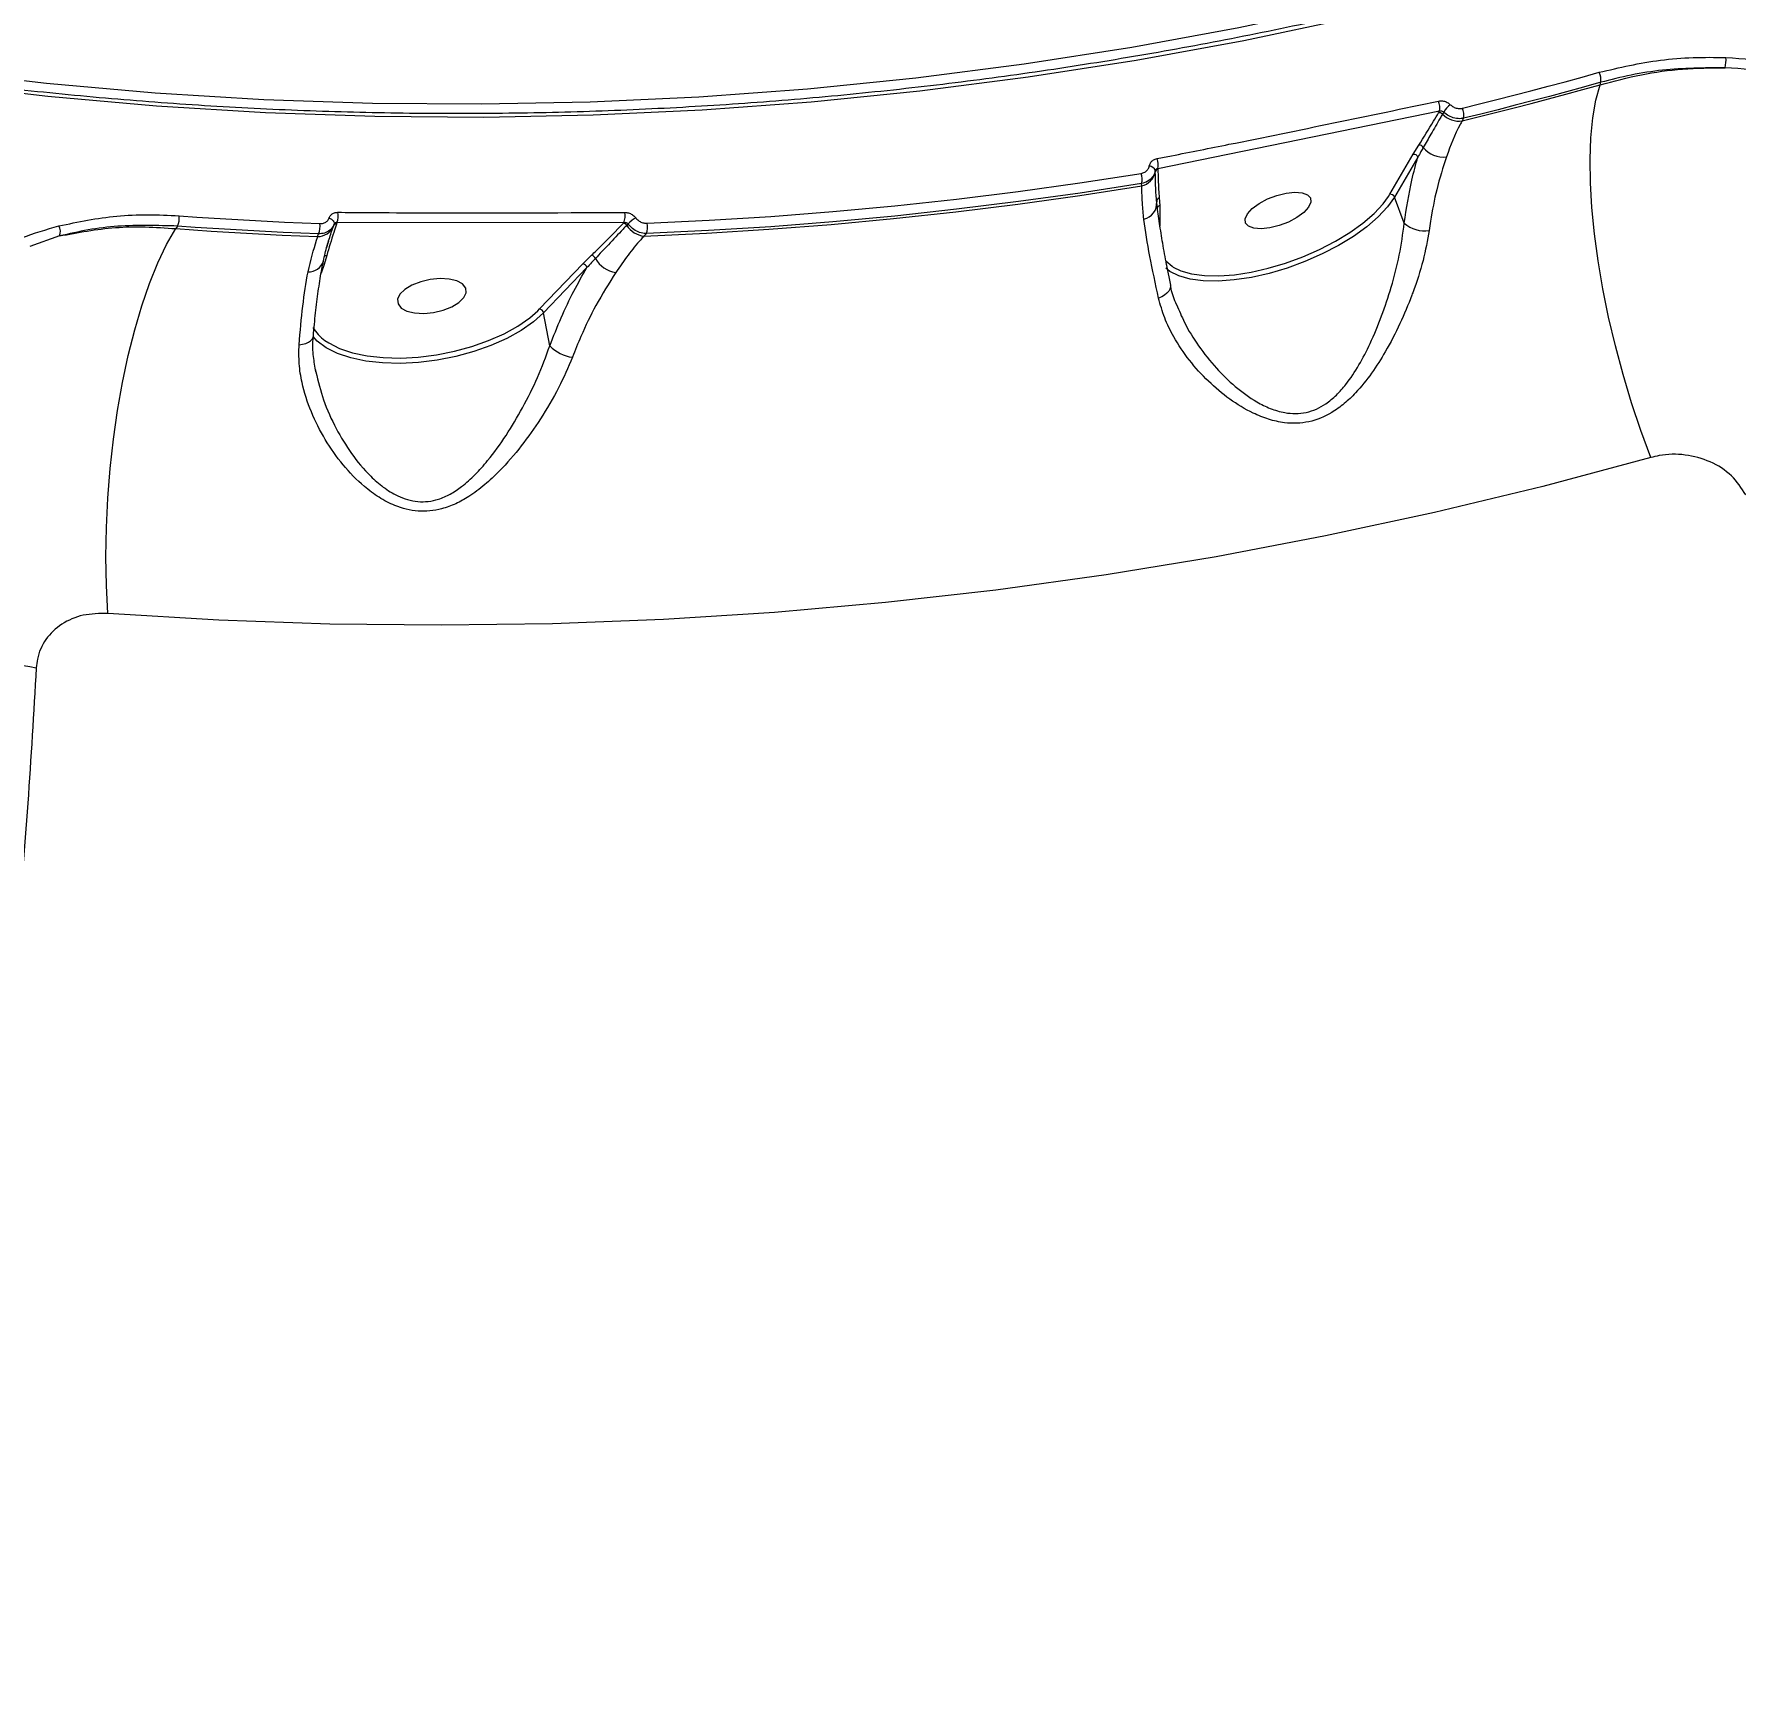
# Model space of a CAD drawing. Header units: millimetres. Extents: x -7151 to 6134, y -5040 to 5562.
# Drawn here: x -2056.8 to -1837.5, y -1101 to -887.2 of the extents above; entities that cross this region are included whole.
import ezdxf

# ---------------------------------------------------------------- set-up
doc = ezdxf.new("R2010")
doc.units = ezdxf.units.MM
for name, color, linetype in [('DIKOM_ОБЪЕКТ', 7, 'Continuous'), ('DIKOM_РАЗМЕР_ЗОНА', 7, 'Continuous'), ('DIKOM_РАЗМЕР_ОБЪЕКТА', 7, 'Continuous')]:
    doc.layers.add(name, color=color, linetype=linetype)
doc.styles.add('style1', font='arial.ttf', dxfattribs={"width": 0.8})
doc.dimstyles.new('1-50', dxfattribs={"dimtxt": 300, "dimasz": 200, "dimexe": 100, "dimexo": 0, "dimgap": 100, "dimtad": 1, "dimtxsty": 'style1', "dimcen": 200, "dimclrd": 7, "dimclre": 7, "dimclrt": 7, "dimadec": 1, "dimazin": 2, "dimtfac": 1, "dimtmove": 0, "dimatfit": 2, "dimfxl": 0, "dimlwd": 25, "dimlwe": 18, "dimarcsym": 0})

# ---------------------------------------------------------------- blocks, each defined once
blk = doc.blocks.new('*D0')
at = {"layer": 'Defpoints', "color": 0, "transparency": 16777216}
for p in [(4133.55, 168.74), (-4567.47, -1241.13), (4133.55, -4153.12)]:
    blk.add_point(p, dxfattribs=at)
at = {"layer": 'DIKOM_РАЗМЕР_ОБЪЕКТА', "color": 7, "lineweight": 18, "transparency": 16777216}
for p, q in [((4133.55, 168.74), (4133.55, -4253.12)), ((-4567.47, -1241.13), (-4567.47, -4253.12))]:
    blk.add_line(p, q, dxfattribs=at)
at = {"layer": 'DIKOM_РАЗМЕР_ОБЪЕКТА', "color": 7, "lineweight": 25, "transparency": 16777216}
blk.add_line((-4367.47, -4153.12), (3933.55, -4153.12), dxfattribs=at)
at = {"layer": 'DIKOM_РАЗМЕР_ОБЪЕКТА', "color": 7, "transparency": 16777216}
for points in [[(-4367.47, -4119.79), (-4367.47, -4186.45), (-4567.47, -4153.12)], [(3933.55, -4119.79), (3933.55, -4186.45), (4133.55, -4153.12)]]:
    blk.add_solid(points, dxfattribs=at)
at = {"layer": 'DIKOM_РАЗМЕР_ОБЪЕКТА', "color": 7, "transparency": 16777216, "insert": (150.61, -3899.95), "char_height": 300, "attachment_point": 5, "style": 'style1'}
blk.add_mtext('8700', dxfattribs=at)
blk = doc.blocks.new('*D3')
at = {"layer": 'Defpoints', "color": 0, "transparency": 16777216}
for p in [(6133.55, 253.24), (-5802.46, -2467.19), (6133.55, -4939.78)]:
    blk.add_point(p, dxfattribs=at)
at = {"layer": 'DIKOM_РАЗМЕР_ЗОНА', "color": 7, "lineweight": 18, "transparency": 16777216}
for p, q in [((6133.55, 253.24), (6133.55, -5039.78)), ((-5802.46, -2467.19), (-5802.46, -5039.78))]:
    blk.add_line(p, q, dxfattribs=at)
at = {"layer": 'DIKOM_РАЗМЕР_ЗОНА', "color": 7, "lineweight": 25, "transparency": 16777216}
blk.add_line((-5602.46, -4939.78), (5933.55, -4939.78), dxfattribs=at)
at = {"layer": 'DIKOM_РАЗМЕР_ЗОНА', "color": 7, "transparency": 16777216}
for points in [[(-5602.46, -4906.44), (-5602.46, -4973.11), (-5802.46, -4939.78)], [(5933.55, -4906.44), (5933.55, -4973.11), (6133.55, -4939.78)]]:
    blk.add_solid(points, dxfattribs=at)
at = {"layer": 'DIKOM_РАЗМЕР_ЗОНА', "color": 7, "transparency": 16777216, "insert": (186.61, -4686.61), "char_height": 300, "attachment_point": 5, "style": 'style1'}
blk.add_mtext('11950', dxfattribs=at)

msp = doc.modelspace()

# ---------------------------------------------------------------- linework, layer by layer
at = {"layer": 'DIKOM_ОБЪЕКТ', "color": 7, "linetype": 'Continuous', "lineweight": 15}
for p, q in [((-1854.963, -893.724), (-1854.888, -893.414)), ((-1875.659, -897.142), (-1911.947, -904.555)), ((-1875.768, -897.329), (-1875.659, -897.142)), ((-1875.122, -897.244), (-1875.276, -897.508)), ((-1872.546, -898.044), (-1872.744, -898.385)), ((-1882.07, -907.838), (-1879.052, -902.691)), ((-1878.443, -903.051), (-1881.461, -908.197)), ((-1879.052, -902.691), (-1878.321, -901.507)), ((-1912.281, -904.967), (-1912.283, -904.789)), ((-1911.947, -904.555), (-1911.946, -904.611)), ((-1914.033, -906.761), (-1914.038, -906.458)), ((-1882.251, -908.132), (-1882.07, -907.838)), ((-1911.767, -908.304), (-1911.711, -909.299)), ((-1911.711, -909.299), (-1911.674, -911.927)), ((-1880.204, -911.562), (-1881.461, -908.197)), ((-2038.265, -911.935), (-2038.502, -912.262)), ((-2018.449, -912.775), (-2018.178, -911.941)), ((-2018.178, -911.941), (-2018.093, -911.685)), ((-2017.726, -911.491), (-2017.787, -911.673)), ((-1980.749, -911.504), (-2017.726, -911.491)), ((-1980.809, -911.566), (-1980.749, -911.504)), ((-2053.465, -913.208), (-2057.284, -914.554)), ((-2020.208, -913.279), (-2020.096, -912.946)), ((-2019.059, -914.768), (-2018.779, -913.817)), ((-1977.848, -912.903), (-1978.165, -913.238)), ((-2019.026, -915.718), (-2019.369, -916.864)), ((-1986.023, -916.805), (-1984.91, -915.691)), ((-2019.369, -916.864), (-2019.755, -918.014)), ((-1991.61, -922.609), (-1986.023, -916.805)), ((-1985.509, -917.29), (-1991.096, -923.094)), ((-1910.297, -919.53), (-1910.803, -916.992)), ((-1991.843, -922.843), (-1991.61, -922.609)), ((-1990.299, -927.37), (-1991.096, -923.094)), ((-1909.618, -921.865), (-1909.541, -922.039))]:
    msp.add_line(p, q, dxfattribs=at)
at = {"layer": 'DIKOM_ОБЪЕКТ', "color": 7, "linetype": 'Continuous', "lineweight": 15, "flags": 128}
for points in [[(-2096.828, -887.517), (-2082.982, -889.89), (-2069.083, -891.887), (-2055.14, -893.508), (-2041.162, -894.751), (-2027.16, -895.615), (-2013.14, -896.1), (-1999.114, -896.206), (-1985.089, -895.932), (-1971.076, -895.279), (-1957.084, -894.247), (-1943.12, -892.836), (-1929.196, -891.049), (-1915.319, -888.885), (-1901.5, -886.347), (-1887.746, -883.435), (-1874.067, -880.152), (-1860.473, -876.501), (-1846.971, -872.482), (-1833.571, -868.1), (-1820.282, -863.357), (-1807.112, -858.256)], [(-1806.2, -859.877), (-1819.409, -864.994), (-1832.739, -869.751), (-1846.179, -874.147), (-1859.722, -878.177), (-1873.357, -881.84), (-1887.077, -885.133), (-1900.872, -888.053), (-1914.733, -890.599), (-1928.652, -892.769), (-1942.618, -894.562), (-1956.624, -895.977), (-1970.659, -897.012), (-1984.714, -897.667), (-1998.781, -897.942), (-2012.85, -897.836), (-2026.911, -897.349), (-2040.957, -896.482), (-2054.976, -895.236), (-2068.961, -893.61), (-2082.902, -891.607), (-2096.79, -889.227)], [(-1872.705, -896.747), (-1870.495, -896.203), (-1868.287, -895.649), (-1866.081, -895.085), (-1863.878, -894.513), (-1861.677, -893.931), (-1859.478, -893.339), (-1857.281, -892.738), (-1855.086, -892.128)], [(-1872.744, -898.385), (-1870.514, -897.836), (-1868.286, -897.277), (-1866.06, -896.709), (-1863.836, -896.131), (-1861.614, -895.544), (-1859.395, -894.947), (-1857.178, -894.34), (-1854.963, -893.724)], [(-1854.888, -893.414), (-1857.088, -894.026), (-1859.289, -894.628), (-1861.494, -895.221), (-1863.699, -895.804), (-1865.908, -896.378), (-1868.119, -896.943), (-1870.331, -897.498), (-1872.546, -898.044)], [(-1848.431, -941.754), (-1849.715, -938.271), (-1850.912, -934.687), (-1852.009, -931.035), (-1852.999, -927.348), (-1853.87, -923.659), (-1854.615, -920.003), (-1855.228, -916.413), (-1855.703, -912.921), (-1856.036, -909.559), (-1856.223, -906.359), (-1856.263, -903.348), (-1856.155, -900.555), (-1855.901, -898.005), (-1855.502, -895.721), (-1854.963, -893.724)], [(-1977.771, -911.573), (-1969.781, -911.188), (-1961.796, -910.684), (-1953.819, -910.059), (-1945.851, -909.315), (-1937.894, -908.451), (-1929.95, -907.467), (-1922.019, -906.364), (-1914.104, -905.143)], [(-1978.165, -913.238), (-1970.116, -912.853), (-1962.073, -912.345), (-1954.038, -911.717), (-1946.012, -910.967), (-1937.996, -910.097), (-1929.994, -909.105), (-1922.006, -907.993), (-1914.033, -906.761)], [(-1914.038, -906.458), (-1921.971, -907.682), (-1929.919, -908.787), (-1937.881, -909.773), (-1945.856, -910.639), (-1953.842, -911.385), (-1961.837, -912.011), (-1969.839, -912.517), (-1977.848, -912.903)], [(-1895.41, -907.68), (-1894.288, -907.56), (-1893.342, -907.632), (-1892.65, -907.89), (-1892.267, -908.314), (-1892.224, -908.867), (-1892.525, -909.507), (-1893.146, -910.181), (-1894.035, -910.834), (-1895.121, -911.414), (-1896.316, -911.874), (-1897.524, -912.176), (-1898.645, -912.295), (-1899.591, -912.223), (-1900.283, -911.965), (-1900.666, -911.542), (-1900.709, -910.988), (-1900.408, -910.349), (-1899.788, -909.675), (-1898.899, -909.021), (-1897.812, -908.441), (-1896.617, -907.982), (-1895.41, -907.68)], [(-1881.461, -908.197), (-1882.352, -909.463), (-1883.548, -910.748), (-1885.024, -912.024), (-1886.747, -913.264), (-1888.68, -914.439), (-1890.779, -915.526), (-1892.999, -916.499), (-1895.292, -917.338), (-1897.607, -918.023), (-1899.894, -918.541), (-1902.102, -918.879), (-1904.183, -919.031), (-1906.092, -918.993), (-1907.786, -918.765), (-1909.229, -918.353), (-1910.39, -917.766), (-1910.91, -917.362)], [(-1909.979, -917.208), (-1908.997, -917.686), (-1907.597, -918.085), (-1905.954, -918.306), (-1904.103, -918.343), (-1902.085, -918.196), (-1899.944, -917.868), (-1897.727, -917.366), (-1895.482, -916.701), (-1893.258, -915.888), (-1891.105, -914.944), (-1889.07, -913.89), (-1887.196, -912.75), (-1885.525, -911.548), (-1884.094, -910.311), (-1882.934, -909.065), (-1882.251, -908.132)], [(-2020.096, -912.946), (-2022.369, -912.854), (-2024.642, -912.752), (-2026.913, -912.64), (-2029.184, -912.518), (-2031.456, -912.387), (-2033.726, -912.246), (-2035.995, -912.095), (-2038.265, -911.935)], [(-2038.054, -910.608), (-2035.789, -910.768), (-2033.525, -910.918), (-2031.259, -911.059), (-2028.994, -911.19), (-2026.727, -911.311), (-2024.46, -911.422), (-2022.193, -911.524), (-2019.926, -911.617)], [(-2018.734, -910.888), (-2018.577, -910.966), (-2018.435, -911.057), (-2018.311, -911.158), (-2018.21, -911.264), (-2018.137, -911.374), (-2018.092, -911.483), (-2018.077, -911.587), (-2018.093, -911.685)], [(-2047.257, -961.836), (-2047.432, -958.241), (-2047.488, -954.541), (-2047.424, -950.772), (-2047.239, -946.966), (-2046.937, -943.159), (-2046.518, -939.386), (-2045.989, -935.68), (-2045.352, -932.076), (-2044.615, -928.606), (-2043.783, -925.303), (-2042.865, -922.195), (-2041.868, -919.312), (-2040.802, -916.68), (-2039.677, -914.323), (-2038.502, -912.262)], [(-2038.502, -912.262), (-2036.217, -912.424), (-2033.932, -912.575), (-2031.645, -912.717), (-2029.359, -912.849), (-2027.071, -912.971), (-2024.784, -913.084), (-2022.496, -913.186), (-2020.208, -913.279)], [(-1910.922, -916.421), (-1910.122, -917.117), (-1909.979, -917.208)], [(-2004.431, -918.691), (-2005.689, -918.812), (-2006.931, -919.105), (-2008.056, -919.547), (-2008.973, -920.101), (-2009.607, -920.723), (-2009.908, -921.363), (-2009.851, -921.968), (-2009.44, -922.49), (-2008.71, -922.887), (-2007.718, -923.125), (-2006.546, -923.187), (-2005.288, -923.066), (-2004.045, -922.773), (-2002.921, -922.332), (-2002.004, -921.777), (-2001.369, -921.155), (-2001.069, -920.515), (-2001.126, -919.91), (-2001.536, -919.388), (-2002.267, -918.992), (-2003.259, -918.753), (-2004.431, -918.691)], [(-1910.303, -919.53), (-1910.301, -919.541), (-1910.301, -919.801), (-1910.385, -920.068), (-1910.549, -920.333), (-1910.788, -920.587), (-1911.094, -920.822), (-1911.456, -921.029), (-1911.863, -921.203)], [(-1991.096, -923.094), (-1992.398, -924.266), (-1993.986, -925.374), (-1995.824, -926.395), (-1997.872, -927.306), (-2000.084, -928.087), (-2002.414, -928.721), (-2004.809, -929.194), (-2007.217, -929.496), (-2009.585, -929.62), (-2011.862, -929.563), (-2013.998, -929.327), (-2015.945, -928.917), (-2017.662, -928.341), (-2019.11, -927.613), (-2020.258, -926.748), (-2020.787, -926.179)], [(-2019.269, -926.662), (-2018.775, -926.991), (-2017.371, -927.697), (-2015.707, -928.255), (-2013.818, -928.653), (-2011.747, -928.882), (-2009.539, -928.937), (-2007.243, -928.817), (-2004.908, -928.524), (-2002.585, -928.065), (-2000.327, -927.451), (-1998.181, -926.693), (-1996.195, -925.81), (-1994.413, -924.82), (-1992.873, -923.745), (-1991.843, -922.843)], [(-2022.598, -927.21), (-2022.153, -927.148), (-2021.747, -927.042), (-2021.396, -926.894), (-2021.113, -926.71), (-2020.908, -926.497), (-2020.788, -926.263), (-2020.76, -926.118)], [(-1848.431, -941.754), (-1862.324, -945.466), (-1876.296, -948.833), (-1890.338, -951.853), (-1904.444, -954.525), (-1918.605, -956.846), (-1932.814, -958.816), (-1947.062, -960.433), (-1961.343, -961.697), (-1975.647, -962.607), (-1989.968, -963.163), (-2004.298, -963.363), (-2018.627, -963.209), (-2032.949, -962.699), (-2047.257, -961.836)]]:
    msp.add_lwpolyline(points, dxfattribs=at)
at = {"layer": 'DIKOM_ОБЪЕКТ', "color": 7, "linetype": 'Continuous', "lineweight": 15}
for centre, radius, start, end in [((-1843.039, -890.504), 4.296, 346.12417, 3.90247), ((-1857.096, -893.095), 2.23, 351.7871, 25.70842), ((-1877.957, -896.71), 2.339, 349.34273, 21.95166), ((-1871.986, -899.211), 3.702, 128.05994, 147.90833), ((-1874.762, -897.657), 2.249, 350.10618, 23.85975), ((-1875.701, -897.911), 0.586, 43.48587, 96.59919), ((-1873.159, -895.49), 2.925, 223.62138, 278.14976), ((-1914.07, -904.058), 2.181, 346.8147, 21.95207), ((-1878.984, -903.271), 0.583, 22.10791, 96.70036), ((-1878.268, -902.1), 0.596, 29.69178, 95.11961), ((-1875.191, -899.757), 3.278, 218.6589, 277.5537), ((-1916.244, -905.909), 2.274, 346.03051, 19.69818), ((-1914.574, -904.48), 2.344, 283.32312, 348.00937), ((-1913.122, -905.071), 0.885, 18.5717, 85.47499), ((-1911.822, -905.063), 0.468, 105.29446, 168.21527), ((-1882.002, -908.417), 0.584, 22.13838, 96.70921), ((-1914.206, -908.988), 2.112, 282.20052, 4.91278), ((-1911.646, -908.747), 0.459, 105.18818, 187.57582), ((-1911.583, -909.759), 0.477, 105.4987, 152.18461), ((-2054.907, -912.636), 1.552, 338.34733, 28.10171), ((-2040.436, -910.909), 2.402, 334.70864, 7.20715), ((-2020.17, -911.128), 2.151, 269.00241, 337.80106), ((-2022.278, -911.99), 2.382, 336.33768, 9.02994), ((-2017.781, -912.103), 0.429, 90.85935, 157.90259), ((-2019.831, -910.598), 2.287, 336.98775, 11.09446), ((-1980.909, -912.187), 0.629, 32.93438, 80.84294), ((-1983.042, -910.644), 2.449, 339.44064, 11.15838), ((-1977.762, -910.137), 3.128, 213.11235, 262.59594), ((-1977.579, -913.91), 3.456, 118.51611, 139.12275), ((-1980.041, -912.109), 2.333, 340.109, 13.28126), ((-1877.6, -908.628), 3.923, 228.42006, 278.91718), ((-2021.339, -915.871), 1.954, 266.81856, 343.35642), ((-2019, -916.189), 0.471, 93.21529, 135.11086), ((-1985.031, -916.324), 0.645, 19.24729, 79.11597), ((-1981.234, -914.3), 3.667, 209.60305, 261.19828), ((-1986.122, -917.425), 0.628, 12.4387, 80.92886), ((-1991.709, -923.229), 0.628, 12.4387, 80.92886), ((-2016.361, -922.431), 5.134, 209.91514, 235.49413), ((-1986.683, -923.795), 5.085, 224.6715, 262.04654), ((-2044.546, -896.994), 72.81, 250.06533, 260.58556)]:
    msp.add_arc(centre, radius, start, end, dxfattribs=at)
for points, knots in [([(-1872.598, -754.612), (-1870.464, -757.4), (-1864.713, -764.911), (-1855.303, -777.895), (-1844.397, -793.729), (-1833.407, -810.535), (-1822.369, -828.28), (-1811.322, -846.927), (-1800.506, -866.065), (-1789.957, -885.617), (-1779.697, -905.498), (-1769.56, -926.032), (-1759.588, -947.175), (-1749.819, -968.866), (-1740.468, -990.629), (-1731.559, -1012.385), (-1723.102, -1034.062), (-1714.961, -1056.011), (-1707.179, -1078.168), (-1699.79, -1100.458), (-1692.958, -1122.391), (-1686.693, -1143.899), (-1680.994, -1164.927), (-1675.767, -1185.817), (-1671.05, -1206.489), (-1666.875, -1226.865), (-1663.332, -1246.495), (-1660.418, -1265.331), (-1658.118, -1283.339), (-1656.393, -1300.815), (-1655.276, -1317.673), (-1654.784, -1333.837), (-1654.923, -1348.31), (-1655.586, -1361.205), (-1656.668, -1372.651), (-1658.209, -1383.395), (-1660.211, -1393.397), (-1662.65, -1402.551), (-1665.513, -1410.817), (-1668.412, -1417.485), (-1670.474, -1421.195), (-1671.313, -1422.706)], [0, 0, 0, 0, 0.0156524, 0.0421682, 0.0687044, 0.0952204, 0.1225064, 0.1498147, 0.1771009, 0.2036165, 0.230153, 0.2566689, 0.2839548, 0.3112631, 0.3385492, 0.365065, 0.3916014, 0.4181172, 0.4454032, 0.4727117, 0.4999976, 0.5265134, 0.5530497, 0.5795656, 0.6068516, 0.6341598, 0.6614461, 0.6879618, 0.714498, 0.7410139, 0.7683, 0.7956082, 0.8228942, 0.8459722, 0.8690773, 0.8921825, 0.9155064, 0.9388306, 0.9615639, 0.9843484, 1, 1, 1, 1]), ([(-1806.686, -859.415), (-1808.787, -860.251), (-1814.883, -862.679), (-1825.054, -866.473), (-1837.225, -870.694), (-1849.488, -874.61), (-1861.833, -878.223), (-1874.255, -881.531), (-1886.747, -884.532), (-1899.301, -887.224), (-1911.912, -889.605), (-1924.571, -891.676), (-1937.273, -893.433), (-1950.01, -894.876), (-1962.776, -896.006), (-1975.563, -896.82), (-1988.364, -897.318), (-2001.173, -897.501), (-2013.983, -897.368), (-2026.786, -896.919), (-2039.576, -896.154), (-2052.345, -895.074), (-2065.087, -893.68), (-2077.795, -891.969), (-2088.419, -890.284), (-2094.799, -889.128), (-2096.97, -888.734)], [0, 0, 0, 0, 0.0228187, 0.0662171, 0.1096169, 0.1530147, 0.1964137, 0.2398143, 0.2832132, 0.3266124, 0.3700127, 0.4134116, 0.4568111, 0.5002119, 0.5436105, 0.5870106, 0.6304115, 0.6738115, 0.7172112, 0.7606113, 0.8040104, 0.8474103, 0.8908106, 0.9342105, 0.9776107, 1, 1, 1, 1]), ([(-1855.086, -892.128), (-1852.479, -891.52), (-1848.529, -890.599), (-1843.001, -890.163), (-1840.17, -890.195), (-1838.754, -890.211)], [0, 0, 0, 0, 0.4927665, 0.746381, 1, 1, 1, 1]), ([(-1838.754, -890.211), (-1836.532, -890.363), (-1832.438, -890.644), (-1826.522, -891.906), (-1821.081, -893.605), (-1815.845, -895.85), (-1810.891, -898.619), (-1806.272, -901.869), (-1802.033, -905.567), (-1798.259, -909.696), (-1794.929, -914.166), (-1793.165, -917.401), (-1792.284, -919.015)], [0, 0, 0, 0, 0.1166852, 0.2150871, 0.3137965, 0.4121986, 0.51006, 0.6082254, 0.7060846, 0.8039529, 0.9021336, 1, 1, 1, 1]), ([(-1854.963, -893.724), (-1853.202, -893.256), (-1849.738, -892.335), (-1844.327, -891.605), (-1840.696, -891.558), (-1838.869, -891.534)], [0, 0, 0, 0, 0.3395536, 0.6677753, 1, 1, 1, 1]), ([(-1838.869, -891.534), (-1841.568, -891.555), (-1845.655, -891.587), (-1850.976, -892.422), (-1853.584, -893.083), (-1854.888, -893.414)], [0, 0, 0, 0, 0.4927919, 0.7463939, 1, 1, 1, 1]), ([(-1793.333, -919.685), (-1794.195, -918.105), (-1795.922, -914.941), (-1799.181, -910.569), (-1802.878, -906.532), (-1807.031, -902.915), (-1811.556, -899.74), (-1816.411, -897.033), (-1821.544, -894.841), (-1826.878, -893.183), (-1832.677, -891.952), (-1836.691, -891.681), (-1838.869, -891.534)], [0, 0, 0, 0, 0.0977752, 0.1958558, 0.2936336, 0.3914563, 0.4895967, 0.5874225, 0.685894, 0.7846794, 0.883156, 1, 1, 1, 1]), ([(-1912.047, -903.242), (-1911.43, -903.121), (-1908.344, -902.513), (-1896.286, -900.114), (-1884.796, -897.716), (-1875.788, -895.836)], [0, 0, 0, 0, 0.05122284, 0.25612478, 1, 1, 1, 1]), ([(-1875.788, -895.836), (-1875.737, -895.827), (-1875.528, -895.789), (-1875.139, -895.811), (-1874.65, -895.975), (-1874.395, -896.189), (-1874.268, -896.296)], [0, 0, 0, 0, 0.0962798, 0.3985693, 0.6990752, 1, 1, 1, 1]), ([(-1874.268, -896.296), (-1874.14, -896.404), (-1873.885, -896.618), (-1873.397, -896.782), (-1872.992, -896.805), (-1872.77, -896.76), (-1872.705, -896.747)], [0, 0, 0, 0, 0.2926452, 0.5851645, 0.8788003, 1, 1, 1, 1]), ([(-1878.321, -901.507), (-1877.678, -900.48), (-1876.803, -899.085), (-1875.985, -897.697), (-1875.768, -897.329)], [0, 0, 0, 0, 0.735326, 1, 1, 1, 1]), ([(-1875.276, -897.508), (-1875.376, -897.678), (-1875.874, -898.531), (-1876.686, -899.949), (-1877.424, -901.236), (-1877.75, -901.805)], [0, 0, 0, 0, 0.1222847, 0.6114149, 1, 1, 1, 1]), ([(-1875.122, -897.244), (-1875.166, -897.211), (-1875.255, -897.143), (-1875.428, -897.106), (-1875.565, -897.115), (-1875.64, -897.137), (-1875.659, -897.142)], [0, 0, 0, 0, 0.2929717, 0.5921406, 0.9001303, 1, 1, 1, 1]), ([(-1872.546, -898.044), (-1872.653, -898.062), (-1873.017, -898.127), (-1873.683, -898.072), (-1874.488, -897.784), (-1874.91, -897.424), (-1875.122, -897.244)], [0, 0, 0, 0, 0.1209762, 0.4144875, 0.707048, 1, 1, 1, 1]), ([(-1872.744, -898.385), (-1872.836, -898.545), (-1873.619, -899.898), (-1874.225, -901.55), (-1874.76, -903.007)], [0, 0, 0, 0, 0.1178554, 1, 1, 1, 1]), ([(-1913.052, -904.189), (-1913.047, -904.165), (-1913.011, -903.994), (-1912.865, -903.7), (-1912.518, -903.383), (-1912.204, -903.289), (-1912.047, -903.242)], [0, 0, 0, 0, 0.0523766, 0.3650062, 0.6828919, 1, 1, 1, 1]), ([(-1880.204, -911.562), (-1879.913, -909.654), (-1879.451, -906.625), (-1878.715, -904.017), (-1878.443, -903.051)], [0, 0, 0, 0, 0.6299043, 1, 1, 1, 1]), ([(-1877.75, -901.805), (-1877.854, -901.985), (-1878.093, -902.4), (-1878.317, -902.816), (-1878.443, -903.051)], [0, 0, 0, 0, 0.4352785, 1, 1, 1, 1]), ([(-1874.76, -903.007), (-1875.203, -904.385), (-1876.021, -906.931), (-1876.669, -910.272), (-1876.933, -912.098), (-1876.992, -912.504)], [0, 0, 0, 0, 0.4786996, 0.8843823, 1, 1, 1, 1]), ([(-1914.104, -905.143), (-1913.945, -905.101), (-1913.626, -905.018), (-1913.268, -904.714), (-1913.101, -904.412), (-1913.061, -904.228), (-1913.052, -904.189)], [0, 0, 0, 0, 0.3076943, 0.6158659, 0.9191165, 1, 1, 1, 1]), ([(-1912.283, -904.789), (-1912.298, -904.855), (-1912.365, -905.165), (-1912.642, -905.68), (-1913.24, -906.215), (-1913.773, -906.377), (-1914.038, -906.458)], [0, 0, 0, 0, 0.0813542, 0.3857474, 0.6937507, 1, 1, 1, 1]), ([(-1911.947, -904.555), (-1911.999, -904.559), (-1912.101, -904.567), (-1912.217, -904.642), (-1912.27, -904.728), (-1912.282, -904.782), (-1912.283, -904.789)], [0, 0, 0, 0, 0.334385, 0.6547101, 0.9518782, 1, 1, 1, 1]), ([(-1912.101, -908.807), (-1912.115, -908.654), (-1912.183, -907.885), (-1912.246, -906.592), (-1912.27, -905.483), (-1912.281, -904.967)], [0, 0, 0, 0, 0.117897, 0.5894939, 1, 1, 1, 1]), ([(-1911.946, -904.611), (-1911.924, -905.49), (-1911.893, -906.73), (-1911.795, -907.949), (-1911.767, -908.304)], [0, 0, 0, 0, 0.7088322, 1, 1, 1, 1]), ([(-1913.759, -911.053), (-1913.83, -910.35), (-1913.971, -908.94), (-1913.998, -907.574), (-1914.028, -906.894), (-1914.033, -906.761)], [0, 0, 0, 0, 0.4438938, 0.8911168, 1, 1, 1, 1]), ([(-1910.803, -916.992), (-1910.809, -916.967), (-1911.016, -915.96), (-1911.327, -914.127), (-1911.74, -911.566), (-1911.982, -909.839), (-1912.065, -909.041), (-1912.076, -908.937)], [0, 0, 0, 0, 0.0081861, 0.3230721, 0.6383013, 0.9525454, 1, 1, 1, 1]), ([(-2082.277, -948.305), (-2082.128, -946.427), (-2081.839, -942.813), (-2080.626, -937.732), (-2078.937, -933.048), (-2076.7, -928.684), (-2073.935, -924.704), (-2070.682, -921.141), (-2066.982, -918.034), (-2062.856, -915.446), (-2058.389, -913.333), (-2055.153, -912.38), (-2053.538, -911.905)], [0, 0, 0, 0, 0.10708323, 0.20597366, 0.30518339, 0.40407779, 0.50333637, 0.60291834, 0.70218148, 0.80134558, 0.90083274, 1, 1, 1, 1]), ([(-2053.538, -911.905), (-2051.085, -911.4), (-2047.368, -910.635), (-2042.115, -910.408), (-2039.408, -910.541), (-2038.054, -910.608)], [0, 0, 0, 0, 0.4927775, 0.7463724, 1, 1, 1, 1]), ([(-2038.265, -911.935), (-2040.844, -911.859), (-2044.75, -911.743), (-2049.785, -912.37), (-2052.238, -912.929), (-2053.465, -913.208)], [0, 0, 0, 0, 0.4928089, 0.7464145, 1, 1, 1, 1]), ([(-2053.465, -913.208), (-2051.092, -912.763), (-2047.498, -912.09), (-2042.423, -911.977), (-2039.809, -912.167), (-2038.502, -912.262)], [0, 0, 0, 0, 0.4927941, 0.7463924, 1, 1, 1, 1]), ([(-2018.093, -911.685), (-2018.126, -911.767), (-2018.249, -912.068), (-2018.626, -912.506), (-2019.291, -912.881), (-2019.828, -912.925), (-2020.096, -912.946)], [0, 0, 0, 0, 0.1106075, 0.4063823, 0.7035481, 1, 1, 1, 1]), ([(-2019.926, -911.617), (-2019.766, -911.608), (-2019.448, -911.591), (-2019.052, -911.376), (-2018.828, -911.117), (-2018.755, -910.937), (-2018.734, -910.888)], [0, 0, 0, 0, 0.2967332, 0.5939396, 0.8894797, 1, 1, 1, 1]), ([(-2017.787, -911.673), (-2017.906, -912.031), (-2018.353, -913.381), (-2018.741, -914.728), (-2019.026, -915.718)], [0, 0, 0, 0, 0.264693, 1, 1, 1, 1]), ([(-2018.734, -910.888), (-2018.72, -910.851), (-2018.653, -910.682), (-2018.449, -910.425), (-2018.062, -910.198), (-2017.745, -910.171), (-2017.587, -910.158)], [0, 0, 0, 0, 0.0855774, 0.3892432, 0.6947869, 1, 1, 1, 1]), ([(-2017.726, -911.491), (-2017.777, -911.488), (-2017.876, -911.483), (-2017.999, -911.541), (-2018.066, -911.618), (-2018.088, -911.673), (-2018.093, -911.685)], [0, 0, 0, 0, 0.3131661, 0.619593, 0.9169712, 1, 1, 1, 1]), ([(-2017.587, -910.158), (-2016.959, -910.163), (-2013.819, -910.188), (-2001.544, -910.265), (-1989.827, -910.212), (-1980.639, -910.17)], [0, 0, 0, 0, 0.0512177, 0.2561213, 1, 1, 1, 1]), ([(-1984.91, -915.691), (-1984.501, -915.292), (-1983.1, -913.922), (-1981.759, -912.543), (-1980.809, -911.566)], [0, 0, 0, 0, 0.2911952, 1, 1, 1, 1]), ([(-1980.381, -911.845), (-1980.539, -912.009), (-1981.324, -912.827), (-1982.655, -914.238), (-1983.861, -915.517), (-1984.423, -916.112)], [0, 0, 0, 0, 0.1178925, 0.5894693, 1, 1, 1, 1]), ([(-1980.192, -911.648), (-1980.235, -911.612), (-1980.322, -911.537), (-1980.503, -911.488), (-1980.65, -911.487), (-1980.732, -911.501), (-1980.749, -911.504)], [0, 0, 0, 0, 0.2867502, 0.5899849, 0.9138075, 1, 1, 1, 1]), ([(-1980.639, -910.17), (-1980.597, -910.171), (-1980.392, -910.175), (-1980.019, -910.26), (-1979.559, -910.501), (-1979.339, -910.749), (-1979.229, -910.873)], [0, 0, 0, 0, 0.0810139, 0.3908718, 0.6952539, 1, 1, 1, 1]), ([(-1980.192, -911.648), (-1980.223, -911.68), (-1980.286, -911.746), (-1980.349, -911.812), (-1980.381, -911.845)], [0, 0, 0, 0, 0.4882361, 1, 1, 1, 1]), ([(-1977.848, -912.903), (-1977.943, -912.899), (-1978.296, -912.884), (-1978.92, -912.707), (-1979.658, -912.28), (-1980.014, -911.859), (-1980.192, -911.648)], [0, 0, 0, 0, 0.1091633, 0.4078414, 0.7030601, 1, 1, 1, 1]), ([(-1979.229, -910.873), (-1979.119, -910.997), (-1978.899, -911.245), (-1978.441, -911.485), (-1978.052, -911.575), (-1977.831, -911.574), (-1977.771, -911.573)], [0, 0, 0, 0, 0.2954605, 0.5904344, 0.8900934, 1, 1, 1, 1]), ([(-1911.863, -921.203), (-1912.254, -919.362), (-1913.048, -915.627), (-1913.565, -912.509), (-1913.758, -911.061), (-1913.759, -911.053)], [0, 0, 0, 0, 0.49139, 0.9970685, 1, 1, 1, 1]), ([(-1909.541, -922.039), (-1909.219, -922.81), (-1908.457, -924.641), (-1906.742, -927.418), (-1904.544, -930.198), (-1902.029, -932.656), (-1899.659, -934.385), (-1897.465, -935.475), (-1895.336, -936.122), (-1892.785, -936.134), (-1890.534, -935.091), (-1888.911, -933.718), (-1887.453, -932.064), (-1885.988, -929.841), (-1884.459, -926.874), (-1883.066, -923.508), (-1881.802, -919.682), (-1880.743, -915.611), (-1880.385, -912.927), (-1880.204, -911.562)], [0, 0, 0, 0, 0.0517266, 0.12273024, 0.19501103, 0.26017718, 0.32666228, 0.36355096, 0.40135667, 0.45507227, 0.50871311, 0.54262952, 0.57741738, 0.63426004, 0.69225848, 0.76342454, 0.8358218, 0.91655377, 1, 1, 1, 1]), ([(-2021.448, -917.822), (-2021.087, -916.383), (-2020.677, -914.751), (-2020.257, -913.434), (-2020.208, -913.279)], [0, 0, 0, 0, 0.8821381, 1, 1, 1, 1]), ([(-2019.466, -916.431), (-2019.315, -915.766), (-2019.021, -914.475), (-2018.635, -913.331), (-2018.448, -912.776)], [0, 0, 0, 0, 0.5150737, 1, 1, 1, 1]), ([(-1978.165, -913.238), (-1978.305, -913.386), (-1979.02, -914.137), (-1980.224, -915.626), (-1981.27, -917.156), (-1981.795, -917.924)], [0, 0, 0, 0, 0.108865, 0.5527978, 1, 1, 1, 1]), ([(-1876.992, -912.504), (-1877.221, -913.778), (-1877.688, -916.38), (-1878.626, -919.239), (-1879.639, -921.961), (-1880.724, -924.542), (-1882.467, -927.918), (-1884.375, -930.923), (-1886.157, -933.155), (-1887.909, -934.833), (-1889.847, -936.243), (-1892.45, -937.327), (-1895.296, -937.412), (-1897.706, -936.863), (-1900.116, -935.894), (-1902.768, -934.273), (-1905.523, -931.944), (-1907.966, -929.234), (-1909.823, -926.459), (-1911.159, -923.756), (-1911.627, -922.059), (-1911.863, -921.203)], [0, 0, 0, 0, 0.07132122, 0.14553324, 0.15114128, 0.21668287, 0.28355139, 0.33720801, 0.39182173, 0.42516312, 0.45911797, 0.51345915, 0.56793973, 0.60407376, 0.64112611, 0.70224682, 0.76490913, 0.83024014, 0.89686944, 0.94798993, 1, 1, 1, 1]), ([(-2020.758, -926.117), (-2020.747, -925.981), (-2020.657, -924.815), (-2020.444, -922.73), (-2020.09, -919.975), (-2019.758, -917.885), (-2019.532, -916.789), (-2019.463, -916.456)], [0, 0, 0, 0, 0.0370567, 0.3174307, 0.5976645, 0.8773796, 1, 1, 1, 1]), ([(-1984.423, -916.112), (-1984.585, -916.284), (-1984.955, -916.674), (-1985.31, -917.069), (-1985.509, -917.29)], [0, 0, 0, 0, 0.4402805, 1, 1, 1, 1]), ([(-2022.598, -927.21), (-2022.457, -925.514), (-2022.17, -922.082), (-2021.69, -919.253), (-2021.448, -917.822)], [0, 0, 0, 0, 0.4942456, 1, 1, 1, 1]), ([(-1990.299, -927.37), (-1989.82, -926.143), (-1988.856, -923.678), (-1987.246, -920.302), (-1986.08, -918.28), (-1985.509, -917.29)], [0, 0, 0, 0, 0.3357656, 0.6747645, 1, 1, 1, 1]), ([(-1981.795, -917.924), (-1982.669, -919.304), (-1984.268, -921.828), (-1986.09, -925.604), (-1987.026, -927.932), (-1987.387, -928.831)], [0, 0, 0, 0, 0.42512424, 0.77808034, 1, 1, 1, 1]), ([(-1909.553, -922.044), (-1909.586, -921.972), (-1909.929, -921.211), (-1910.184, -920.36), (-1910.291, -919.599), (-1910.3, -919.531)], [0, 0, 0, 0, 0.08750625, 0.91744131, 1, 1, 1, 1]), ([(-1987.387, -928.831), (-1987.948, -930.143), (-1989.092, -932.817), (-1991.378, -936.682), (-1993.935, -940.308), (-1996.368, -943.135), (-1998.664, -945.289), (-2000.542, -946.702), (-2002.408, -947.744), (-2004.573, -948.553), (-2007.287, -948.83), (-2010.052, -948.123), (-2012.341, -946.911), (-2014.64, -945.192), (-2017.032, -942.71), (-2019.322, -939.452), (-2021.131, -935.873), (-2022.181, -932.557), (-2022.656, -929.636), (-2022.618, -928.023), (-2022.598, -927.21)], [0, 0, 0, 0, 0.0741124, 0.1510359, 0.2206011, 0.2917244, 0.3343334, 0.3775492, 0.4100576, 0.4432633, 0.4962516, 0.5490837, 0.5885365, 0.6289811, 0.6961147, 0.7650077, 0.8354355, 0.9076285, 0.9534377, 1, 1, 1, 1]), ([(-2020.432, -930.72), (-2020.548, -930.059), (-2020.797, -928.652), (-2020.871, -927.109), (-2020.756, -926.271), (-2020.737, -926.134)], [0, 0, 0, 0, 0.426577, 0.9067946, 1, 1, 1, 1]), ([(-2020.439, -930.724), (-2020.143, -931.935), (-2019.535, -934.419), (-2017.933, -937.958), (-2015.911, -941.289), (-2013.822, -943.812), (-2011.767, -945.609), (-2009.773, -946.859), (-2007.315, -947.61), (-2004.938, -947.317), (-2003.081, -946.487), (-2001.483, -945.419), (-1999.873, -943.967), (-1997.932, -941.781), (-1995.864, -938.905), (-1993.724, -935.289), (-1991.775, -931.394), (-1990.796, -928.724), (-1990.299, -927.37)], [0, 0, 0, 0, 0.0777885, 0.1596721, 0.2348397, 0.3115854, 0.3539971, 0.3973933, 0.4520355, 0.5063987, 0.5405672, 0.5757977, 0.6224781, 0.6699464, 0.748432, 0.8285279, 0.913016, 1, 1, 1, 1]), ([(-2020.492, -930.448), (-2020.486, -930.506), (-2020.478, -930.598), (-2020.45, -930.69), (-2020.439, -930.724)], [0, 0, 0, 0, 0.6223141, 1, 1, 1, 1]), ([(-1836.179, -946.575), (-1836.747, -945.703), (-1837.904, -943.929), (-1840.757, -942.147), (-1844.009, -941.258), (-1846.652, -941.314), (-1848.073, -941.665), (-1848.431, -941.754)], [0, 0, 0, 0, 0.2187091, 0.4447931, 0.6794052, 0.9192014, 1, 1, 1, 1]), ([(-2047.257, -961.836), (-2048.333, -961.848), (-2050.46, -961.872), (-2053.25, -963.076), (-2055.337, -965.036), (-2056.286, -967.133), (-2056.419, -968.457), (-2056.456, -968.823)], [0, 0, 0, 0, 0.2385064, 0.4713405, 0.6968003, 0.9159925, 1, 1, 1, 1]), ([(-2056.456, -968.823), (-2056.8, -974.624), (-2057.488, -986.232), (-2058.928, -1004.014), (-2060.664, -1022.011), (-2062.749, -1040.451), (-2065.19, -1059.3), (-2067.998, -1078.523), (-2071.129, -1097.811), (-2074.693, -1117.752), (-2078.728, -1138.314), (-2083.265, -1159.441), (-2088.157, -1180.426), (-2093.384, -1201.167), (-2098.921, -1221.569), (-2104.749, -1241.541), (-2110.863, -1261.043), (-2117.247, -1280.051), (-2123.887, -1298.533), (-2130.751, -1316.402), (-2137.807, -1333.574), (-2145.032, -1349.975), (-2152.415, -1365.564), (-2159.941, -1380.331), (-2167.592, -1394.252), (-2175.331, -1407.261), (-2183.125, -1419.298), (-2191.094, -1430.517), (-2199.222, -1440.815), (-2207.485, -1450.118), (-2215.72, -1458.219), (-2223.892, -1465.041), (-2231.988, -1470.689), (-2237.274, -1473.352), (-2239.916, -1474.684)], [0, 0, 0, 0, 0.0277667, 0.0555662, 0.083366, 0.1111324, 0.1400374, 0.1689802, 0.1979227, 0.2268277, 0.2586375, 0.2905482, 0.3225101, 0.3544719, 0.386382, 0.4181913, 0.4498954, 0.4817001, 0.5135556, 0.545411, 0.5772152, 0.6089191, 0.6405475, 0.672276, 0.7040551, 0.7358344, 0.7675626, 0.7991909, 0.832594, 0.8660266, 0.8994295, 0.9329432, 0.9664865, 1, 1, 1, 1])]:
    msp.add_open_spline(points, degree=3, knots=knots, dxfattribs=at)

# ---------------------------------------------------------------- dimensions: what is measured, and where the dimension line sits
at = {"layer": 'DIKOM_РАЗМЕР_ЗОНА'}
dim = msp.add_linear_dim(base=(6133.546, -4939.778), p1=(-5802.455, -2467.185), p2=(6133.546, 253.243), text='11950', dimstyle='1-50', dxfattribs=at)
dim.commit()
dim.dimension.update_dxf_attribs({"geometry": '*D3', "text_midpoint": (186.606, -4939.778), "dimtype": 160})
at = {"layer": 'DIKOM_РАЗМЕР_ОБЪЕКТА'}
dim = msp.add_linear_dim(base=(4133.546, -4153.121), p1=(-4567.472, -1241.128), p2=(4133.546, 168.743), text='8700', dimstyle='1-50', dxfattribs=at)
dim.commit()
dim.dimension.update_dxf_attribs({"geometry": '*D0', "text_midpoint": (150.606, -4153.121), "dimtype": 160})

doc.saveas('drawing.dxf')
